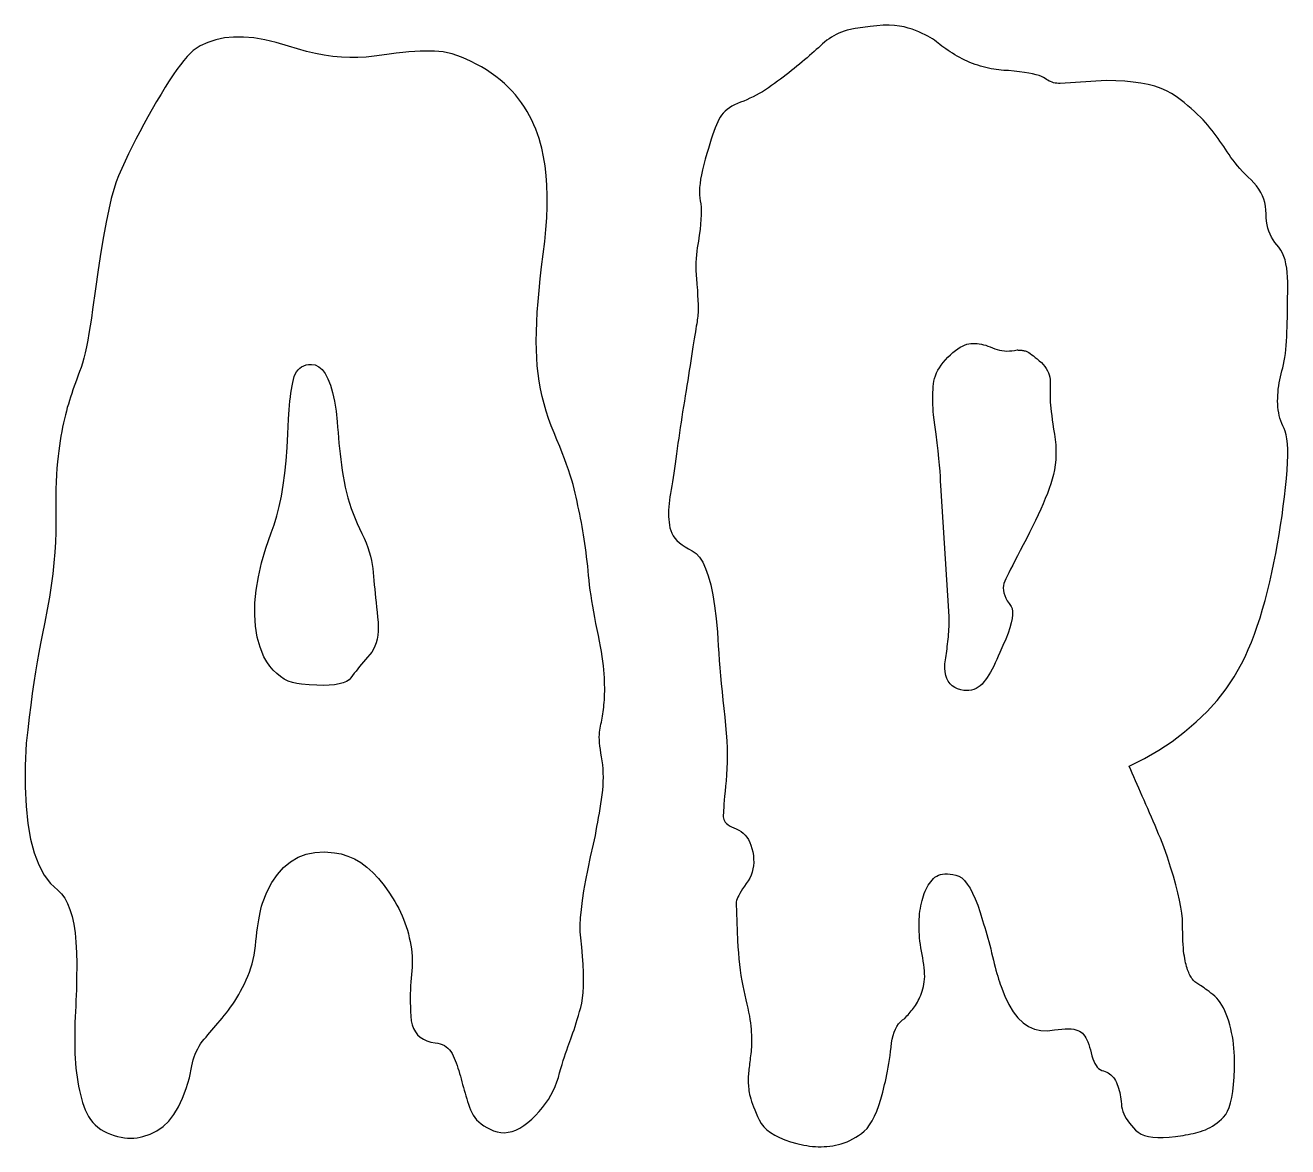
# Model space of a CAD drawing. Header units: millimetres. Extents: x 5 to 295, y 5 to 125.
# Drawn here: x 231.4 to 295, y 5.9 to 62.4 of the extents above; entities that cross this region are included whole.
import ezdxf

# ---------------------------------------------------------------- set-up
doc = ezdxf.new("R2010")
doc.units = ezdxf.units.MM

msp = doc.modelspace()

# ---------------------------------------------------------------- linework, layer by layer
at = {"layer": 'Schnitt'}
for points in [[(283.362, 59.497), (283.28, 59.51), (283.201, 59.528), (283.123, 59.551), (283.048, 59.579), (282.975, 59.612), (282.904, 59.65), (282.836, 59.693), (282.769, 59.741), (282.692, 59.791), (282.591, 59.838), (282.466, 59.884), (282.317, 59.927), (282.143, 59.968), (281.946, 60.007), (281.725, 60.044), (281.48, 60.078), (281.212, 60.11), (280.919, 60.14), (280.801, 60.142), (280.682, 60.148), (280.561, 60.157), (280.437, 60.169), (280.311, 60.186), (280.183, 60.206), (280.052, 60.229), (279.92, 60.257), (279.785, 60.287), (279.649, 60.322), (279.511, 60.36), (279.376, 60.402), (279.241, 60.447), (279.109, 60.496), (278.977, 60.549), (278.847, 60.605), (278.719, 60.665), (278.592, 60.728), (278.466, 60.795), (278.342, 60.866), (278.221, 60.939), (278.103, 61.011), (277.988, 61.084), (277.878, 61.156), (277.771, 61.229), (277.667, 61.302), (277.567, 61.374), (277.471, 61.447), (277.379, 61.519), (277.29, 61.592), (277.197, 61.664), (277.094, 61.736), (276.98, 61.806), (276.854, 61.876), (276.718, 61.946), (276.571, 62.014), (276.414, 62.082), (276.245, 62.149), (276.065, 62.216), (275.875, 62.281), (275.667, 62.339), (275.438, 62.382), (275.186, 62.409), (274.911, 62.421), (274.614, 62.418), (274.294, 62.399), (273.952, 62.365), (273.587, 62.316), (273.2, 62.252), (272.79, 62.173), (272.647, 62.126), (272.509, 62.075), (272.374, 62.019), (272.244, 61.958), (272.119, 61.891), (271.998, 61.82), (271.881, 61.743), (271.768, 61.662), (271.66, 61.575), (271.556, 61.483), (271.453, 61.388), (271.347, 61.291), (271.238, 61.193), (271.127, 61.094), (271.012, 60.993), (270.894, 60.891), (270.774, 60.787), (270.651, 60.682), (270.524, 60.575), (270.395, 60.467), (270.263, 60.358), (270.129, 60.249), (269.993, 60.14), (269.855, 60.032), (269.715, 59.923), (269.572, 59.814), (269.427, 59.705), (269.28, 59.596), (269.131, 59.487), (268.98, 59.378), (268.827, 59.272), (268.674, 59.171), (268.519, 59.075), (268.364, 58.984), (268.209, 58.898), (268.052, 58.817), (267.895, 58.741), (267.737, 58.67), (267.579, 58.604), (267.419, 58.544), (267.265, 58.483), (267.12, 58.416), (266.986, 58.343), (266.862, 58.265), (266.748, 58.181), (266.644, 58.091), (266.551, 57.995), (266.467, 57.893), (266.394, 57.786), (266.331, 57.673), (266.272, 57.548), (266.21, 57.407), (266.147, 57.249), (266.081, 57.075), (266.013, 56.884), (265.943, 56.676), (265.871, 56.451), (265.797, 56.21), (265.72, 55.952), (265.641, 55.677), (265.567, 55.401), (265.503, 55.14), (265.451, 54.893), (265.409, 54.661), (265.378, 54.443), (265.358, 54.24), (265.349, 54.051), (265.351, 53.877), (265.364, 53.717), (265.387, 53.572), (265.412, 53.425), (265.428, 53.257), (265.435, 53.07), (265.434, 52.864), (265.424, 52.638), (265.405, 52.392), (265.377, 52.127), (265.341, 51.842), (265.296, 51.538), (265.242, 51.213), (265.216, 51.036), (265.196, 50.854), (265.181, 50.665), (265.172, 50.47), (265.17, 50.27), (265.172, 50.064), (265.181, 49.852), (265.196, 49.634), (265.216, 49.411), (265.242, 49.181), (265.243, 49.108), (265.244, 49.035), (265.245, 48.96), (265.248, 48.885), (265.251, 48.809), (265.255, 48.733), (265.26, 48.656), (265.265, 48.578), (265.272, 48.499), (265.278, 48.419), (265.285, 48.339), (265.289, 48.258), (265.29, 48.177), (265.29, 48.094), (265.288, 48.011), (265.283, 47.927), (265.276, 47.843), (265.267, 47.757), (265.256, 47.671), (265.242, 47.585), (265.227, 47.49), (265.209, 47.381), (265.189, 47.258), (265.167, 47.12), (265.142, 46.968), (265.116, 46.801), (265.087, 46.619), (265.056, 46.423), (265.023, 46.213), (264.988, 45.988), (264.951, 45.754), (264.914, 45.516), (264.876, 45.275), (264.837, 45.03), (264.798, 44.781), (264.757, 44.529), (264.716, 44.273), (264.675, 44.014), (264.632, 43.751), (264.589, 43.484), (264.546, 43.216), (264.503, 42.948), (264.462, 42.682), (264.421, 42.416), (264.38, 42.15), (264.341, 41.886), (264.302, 41.622), (264.264, 41.359), (264.226, 41.097), (264.19, 40.835), (264.154, 40.578), (264.119, 40.33), (264.084, 40.09), (264.05, 39.86), (264.017, 39.638), (263.985, 39.424), (263.954, 39.219), (263.923, 39.024), (263.893, 38.836), (263.863, 38.658), (263.837, 38.485), (263.817, 38.317), (263.802, 38.152), (263.794, 37.99), (263.791, 37.832), (263.794, 37.678), (263.802, 37.527), (263.817, 37.38), (263.837, 37.237), (263.863, 37.097), (263.901, 36.962), (263.955, 36.83), (264.025, 36.703), (264.113, 36.581), (264.217, 36.462), (264.338, 36.348), (264.475, 36.239), (264.63, 36.134), (264.801, 36.033), (264.988, 35.936), (265.177, 35.81), (265.352, 35.621), (265.514, 35.369), (265.662, 35.054), (265.796, 34.675), (265.916, 34.233), (266.022, 33.729), (266.115, 33.161), (266.193, 32.53), (266.258, 31.836), (266.275, 31.497), (266.295, 31.148), (266.318, 30.788), (266.345, 30.419), (266.376, 30.039), (266.411, 29.65), (266.449, 29.25), (266.49, 28.84), (266.536, 28.419), (266.585, 27.989), (266.632, 27.561), (266.67, 27.147), (266.701, 26.748), (266.724, 26.363), (266.739, 25.993), (266.746, 25.638), (266.745, 25.296), (266.736, 24.97), (266.719, 24.658), (266.694, 24.36), (266.666, 24.081), (266.641, 23.823), (266.62, 23.587), (266.601, 23.373), (266.585, 23.181), (266.572, 23.01), (266.562, 22.861), (266.554, 22.734), (266.55, 22.629), (266.549, 22.546), (266.555, 22.474), (266.575, 22.405), (266.607, 22.338), (266.653, 22.273), (266.712, 22.21), (266.784, 22.149), (266.869, 22.091), (266.967, 22.035), (267.078, 21.981), (267.202, 21.929), (267.328, 21.872), (267.444, 21.801), (267.551, 21.718), (267.649, 21.621), (267.737, 21.512), (267.816, 21.389), (267.885, 21.253), (267.945, 21.104), (267.995, 20.943), (268.036, 20.768), (268.066, 20.588), (268.081, 20.413), (268.083, 20.243), (268.071, 20.077), (268.045, 19.915), (268.006, 19.757), (267.953, 19.604), (267.885, 19.455), (267.804, 19.311), (267.71, 19.171), (267.613, 19.037), (267.527, 18.911), (267.451, 18.793), (267.385, 18.683), (267.329, 18.581), (267.283, 18.487), (267.247, 18.401), (267.222, 18.323), (267.207, 18.253), (267.202, 18.191), (267.274, 16.304), (267.291, 15.989), (267.312, 15.683), (267.337, 15.385), (267.367, 15.096), (267.401, 14.816), (267.44, 14.545), (267.483, 14.282), (267.53, 14.028), (267.581, 13.783), (267.637, 13.546), (267.693, 13.319), (267.743, 13.101), (267.789, 12.892), (267.829, 12.693), (267.864, 12.503), (267.894, 12.323), (267.919, 12.152), (267.939, 11.99), (267.954, 11.838), (267.964, 11.696), (267.97, 11.559), (267.974, 11.427), (267.976, 11.298), (267.975, 11.173), (267.973, 11.051), (267.968, 10.933), (267.961, 10.819), (267.952, 10.709), (267.941, 10.601), (267.927, 10.498), (267.913, 10.397), (267.9, 10.298), (267.887, 10.2), (267.875, 10.103), (267.864, 10.008), (267.853, 9.915), (267.844, 9.822), (267.835, 9.732), (267.826, 9.642), (267.819, 9.555), (267.812, 9.467), (267.808, 9.379), (267.807, 9.29), (267.807, 9.2), (267.81, 9.11), (267.814, 9.019), (267.821, 8.927), (267.83, 8.835), (267.841, 8.741), (267.855, 8.647), (267.873, 8.549), (267.898, 8.441), (267.931, 8.325), (267.971, 8.2), (268.018, 8.067), (268.073, 7.924), (268.134, 7.774), (268.203, 7.614), (268.279, 7.445), (268.363, 7.268), (268.464, 7.092), (268.592, 6.927), (268.748, 6.773), (268.932, 6.63), (269.143, 6.497), (269.382, 6.376), (269.648, 6.265), (269.942, 6.165), (270.264, 6.076), (270.613, 5.998), (270.758, 5.972), (270.903, 5.95), (271.048, 5.934), (271.193, 5.923), (271.339, 5.917), (271.484, 5.916), (271.629, 5.92), (271.774, 5.929), (271.919, 5.943), (272.064, 5.962), (272.21, 5.988), (272.355, 6.022), (272.5, 6.063), (272.645, 6.113), (272.79, 6.171), (272.935, 6.236), (273.08, 6.31), (273.226, 6.392), (273.371, 6.481), (273.516, 6.579), (273.658, 6.695), (273.795, 6.84), (273.925, 7.014), (274.05, 7.218), (274.169, 7.45), (274.282, 7.711), (274.39, 8.001), (274.491, 8.321), (274.587, 8.669), (274.677, 9.047), (274.72, 9.209), (274.76, 9.377), (274.798, 9.552), (274.834, 9.732), (274.868, 9.917), (274.899, 10.109), (274.929, 10.306), (274.956, 10.51), (274.981, 10.719), (275.004, 10.933), (275.03, 11.144), (275.066, 11.34), (275.111, 11.521), (275.166, 11.688), (275.231, 11.841), (275.304, 11.979), (275.387, 12.102), (275.48, 12.211), (275.582, 12.305), (275.693, 12.385), (275.751, 12.444), (275.808, 12.504), (275.864, 12.566), (275.92, 12.629), (275.974, 12.693), (276.028, 12.76), (276.082, 12.827), (276.134, 12.896), (276.186, 12.966), (276.238, 13.038), (276.287, 13.113), (276.335, 13.192), (276.38, 13.276), (276.423, 13.363), (276.464, 13.456), (276.503, 13.552), (276.54, 13.653), (276.574, 13.758), (276.607, 13.868), (276.637, 13.982), (276.662, 14.101), (276.682, 14.226), (276.694, 14.356), (276.701, 14.493), (276.7, 14.635), (276.693, 14.783), (276.68, 14.937), (276.66, 15.096), (276.633, 15.262), (276.6, 15.433), (276.566, 15.606), (276.535, 15.777), (276.508, 15.946), (276.484, 16.113), (276.464, 16.277), (276.448, 16.439), (276.435, 16.599), (276.426, 16.757), (276.421, 16.913), (276.419, 17.066), (276.421, 17.217), (276.426, 17.365), (276.435, 17.51), (276.448, 17.653), (276.464, 17.792), (276.484, 17.928), (276.508, 18.062), (276.535, 18.193), (276.566, 18.32), (276.6, 18.445), (276.638, 18.566), (276.68, 18.682), (276.726, 18.792), (276.775, 18.898), (276.827, 18.999), (276.883, 19.094), (276.943, 19.184), (277.007, 19.27), (277.074, 19.35), (277.145, 19.425), (277.221, 19.492), (277.306, 19.548), (277.398, 19.594), (277.499, 19.628), (277.607, 19.652), (277.724, 19.664), (277.848, 19.666), (277.981, 19.657), (278.121, 19.637), (278.27, 19.606), (278.42, 19.551), (278.567, 19.457), (278.711, 19.324), (278.85, 19.154), (278.986, 18.944), (279.119, 18.696), (279.248, 18.41), (279.373, 18.085), (279.494, 17.722), (279.612, 17.32), (279.67, 17.145), (279.726, 16.969), (279.78, 16.791), (279.833, 16.612), (279.884, 16.431), (279.935, 16.249), (279.983, 16.065), (280.03, 15.88), (280.076, 15.694), (280.12, 15.506), (280.164, 15.321), (280.207, 15.143), (280.251, 14.972), (280.295, 14.809), (280.338, 14.653), (280.382, 14.504), (280.425, 14.363), (280.469, 14.228), (280.512, 14.101), (280.556, 13.982), (280.739, 13.503), (280.942, 13.082), (281.163, 12.719), (281.404, 12.414), (281.663, 12.167), (281.941, 11.979), (282.237, 11.848), (282.553, 11.775), (282.888, 11.761), (283.241, 11.804), (283.437, 11.829), (283.62, 11.847), (283.789, 11.856), (283.944, 11.857), (284.085, 11.85), (284.212, 11.835), (284.326, 11.812), (284.426, 11.781), (284.512, 11.742), (284.584, 11.696), (284.648, 11.639), (284.709, 11.572), (284.767, 11.494), (284.822, 11.405), (284.874, 11.305), (284.923, 11.195), (284.97, 11.073), (285.013, 10.941), (285.054, 10.797), (285.092, 10.643), (285.131, 10.49), (285.175, 10.351), (285.224, 10.226), (285.278, 10.115), (285.337, 10.017), (285.401, 9.933), (285.47, 9.863), (285.545, 9.807), (285.624, 9.765), (285.709, 9.736), (285.794, 9.711), (285.874, 9.678), (285.95, 9.638), (286.022, 9.591), (286.09, 9.536), (286.153, 9.475), (286.212, 9.406), (286.266, 9.33), (286.316, 9.246), (286.362, 9.155), (286.404, 9.06), (286.442, 8.961), (286.476, 8.859), (286.507, 8.755), (286.534, 8.647), (286.558, 8.537), (286.578, 8.424), (286.594, 8.308), (286.607, 8.189), (286.616, 8.067), (286.629, 7.944), (286.652, 7.821), (286.687, 7.7), (286.732, 7.579), (286.788, 7.459), (286.855, 7.34), (286.933, 7.221), (287.022, 7.103), (287.122, 6.986), (287.233, 6.869), (287.332, 6.747), (287.456, 6.643), (287.605, 6.556), (287.779, 6.486), (287.977, 6.434), (288.2, 6.399), (288.447, 6.381), (288.719, 6.381), (289.016, 6.399), (289.338, 6.434), (289.468, 6.449), (289.597, 6.467), (289.726, 6.487), (289.854, 6.509), (289.982, 6.534), (290.108, 6.56), (290.234, 6.589), (290.359, 6.62), (290.484, 6.653), (290.608, 6.688), (290.73, 6.728), (290.852, 6.775), (290.971, 6.829), (291.09, 6.891), (291.206, 6.96), (291.322, 7.036), (291.436, 7.12), (291.548, 7.21), (291.659, 7.308), (291.769, 7.414), (291.872, 7.54), (291.965, 7.702), (292.046, 7.9), (292.117, 8.133), (292.177, 8.402), (292.226, 8.707), (292.264, 9.047), (292.291, 9.422), (292.308, 9.834), (292.313, 10.28), (292.31, 10.483), (292.302, 10.684), (292.287, 10.883), (292.267, 11.082), (292.241, 11.278), (292.209, 11.473), (292.171, 11.667), (292.127, 11.86), (292.078, 12.05), (292.023, 12.24), (291.963, 12.423), (291.898, 12.596), (291.829, 12.757), (291.756, 12.908), (291.678, 13.047), (291.596, 13.176), (291.51, 13.294), (291.419, 13.401), (291.324, 13.497), (291.225, 13.583), (291.125, 13.66), (291.032, 13.732), (290.943, 13.799), (290.859, 13.861), (290.78, 13.918), (290.706, 13.97), (290.638, 14.017), (290.574, 14.059), (290.516, 14.095), (290.463, 14.127), (290.413, 14.157), (290.365, 14.191), (290.32, 14.227), (290.277, 14.266), (290.236, 14.308), (290.197, 14.353), (290.16, 14.401), (290.126, 14.452), (290.093, 14.506), (290.063, 14.562), (290.035, 14.623), (290.007, 14.689), (289.98, 14.759), (289.953, 14.835), (289.927, 14.916), (289.902, 15.002), (289.878, 15.093), (289.854, 15.189), (289.831, 15.291), (289.809, 15.397), (289.789, 15.512), (289.77, 15.641), (289.754, 15.782), (289.74, 15.937), (289.728, 16.105), (289.718, 16.285), (289.71, 16.479), (289.705, 16.686), (289.702, 16.906), (289.7, 17.139), (289.691, 17.393), (289.663, 17.677), (289.616, 17.991), (289.549, 18.335), (289.465, 18.708), (289.361, 19.111), (289.238, 19.544), (289.097, 20.007), (288.936, 20.499), (288.757, 21.022), (288.67, 21.239), (288.581, 21.456), (288.492, 21.672), (288.403, 21.887), (288.312, 22.101), (288.221, 22.315), (288.13, 22.528), (288.037, 22.74), (287.944, 22.952), (287.85, 23.163), (287.756, 23.371), (287.665, 23.576), (287.577, 23.778), (287.49, 23.976), (287.405, 24.17), (287.323, 24.36), (287.243, 24.547), (287.165, 24.73), (287.089, 24.91), (287.015, 25.086), (287.777, 25.477), (288.496, 25.896), (289.171, 26.342), (289.802, 26.816), (290.39, 27.318), (290.934, 27.847), (291.435, 28.403), (291.892, 28.988), (292.306, 29.599), (292.676, 30.239), (292.847, 30.594), (293.011, 30.962), (293.169, 31.343), (293.321, 31.737), (293.465, 32.144), (293.604, 32.564), (293.735, 32.997), (293.861, 33.444), (293.979, 33.903), (294.091, 34.376), (294.197, 34.854), (294.297, 35.332), (294.392, 35.809), (294.48, 36.286), (294.563, 36.762), (294.64, 37.237), (294.711, 37.711), (294.776, 38.185), (294.836, 38.657), (294.89, 39.129), (294.935, 39.584), (294.968, 40.003), (294.99, 40.388), (295, 40.738), (294.999, 41.053), (294.985, 41.333), (294.961, 41.578), (294.925, 41.789), (294.877, 41.964), (294.817, 42.105), (294.755, 42.23), (294.7, 42.358), (294.651, 42.488), (294.608, 42.622), (294.572, 42.758), (294.543, 42.898), (294.52, 43.04), (294.504, 43.185), (294.494, 43.333), (294.491, 43.484), (294.493, 43.636), (294.499, 43.789), (294.51, 43.941), (294.525, 44.094), (294.545, 44.246), (294.569, 44.399), (294.597, 44.551), (294.63, 44.703), (294.667, 44.856), (294.708, 45.008), (294.75, 45.165), (294.788, 45.33), (294.823, 45.505), (294.853, 45.688), (294.881, 45.879), (294.904, 46.079), (294.924, 46.288), (294.94, 46.506), (294.953, 46.733), (294.962, 46.968), (294.969, 47.208), (294.975, 47.451), (294.981, 47.696), (294.985, 47.943), (294.989, 48.192), (294.993, 48.444), (294.995, 48.698), (294.997, 48.953), (294.998, 49.211), (294.999, 49.472), (294.993, 49.726), (294.977, 49.965), (294.95, 50.19), (294.911, 50.401), (294.862, 50.597), (294.803, 50.778), (294.732, 50.945), (294.65, 51.097), (294.558, 51.235), (294.454, 51.359), (294.351, 51.479), (294.258, 51.607), (294.177, 51.743), (294.106, 51.887), (294.046, 52.039), (293.997, 52.199), (293.959, 52.367), (293.932, 52.543), (293.915, 52.727), (293.91, 52.919), (293.902, 53.112), (293.879, 53.301), (293.841, 53.484), (293.788, 53.662), (293.719, 53.835), (293.636, 54.003), (293.536, 54.166), (293.422, 54.324), (293.293, 54.477), (293.148, 54.625), (292.999, 54.769), (292.856, 54.913), (292.72, 55.057), (292.59, 55.199), (292.467, 55.341), (292.351, 55.482), (292.241, 55.623), (292.138, 55.763), (292.041, 55.902), (291.95, 56.04), (291.862, 56.177), (291.772, 56.314), (291.679, 56.45), (291.585, 56.586), (291.488, 56.72), (291.389, 56.854), (291.287, 56.987), (291.184, 57.12), (291.078, 57.252), (290.971, 57.383), (290.857, 57.515), (290.732, 57.65), (290.598, 57.787), (290.454, 57.928), (290.299, 58.072), (290.134, 58.219), (289.96, 58.368), (289.774, 58.521), (289.579, 58.676), (289.374, 58.834), (289.149, 58.986), (288.896, 59.121), (288.615, 59.241), (288.306, 59.345), (287.968, 59.433), (287.602, 59.505), (287.207, 59.561), (286.784, 59.6), (286.333, 59.624), (285.854, 59.632), (283.531, 59.487), (283.445, 59.49)], [(238.601, 7.212), (238.861, 7.541), (239.094, 7.923), (239.302, 8.359), (239.483, 8.849), (239.639, 9.393), (239.768, 9.99), (239.8, 10.147), (239.839, 10.299), (239.884, 10.446), (239.936, 10.588), (239.995, 10.725), (240.06, 10.857), (240.131, 10.983), (240.209, 11.105), (240.294, 11.221), (240.385, 11.333), (240.48, 11.443), (240.576, 11.555), (240.674, 11.669), (240.774, 11.786), (240.875, 11.904), (240.977, 12.025), (241.081, 12.148), (241.186, 12.273), (241.293, 12.401), (241.401, 12.53), (241.509, 12.664), (241.616, 12.803), (241.721, 12.948), (241.825, 13.099), (241.927, 13.256), (242.028, 13.419), (242.127, 13.587), (242.225, 13.761), (242.322, 13.941), (242.417, 14.127), (242.508, 14.318), (242.591, 14.514), (242.667, 14.716), (242.736, 14.922), (242.798, 15.134), (242.852, 15.351), (242.899, 15.572), (242.939, 15.799), (242.972, 16.031), (242.997, 16.268), (243.02, 16.503), (243.045, 16.728), (243.073, 16.944), (243.102, 17.15), (243.134, 17.347), (243.167, 17.535), (243.203, 17.713), (243.241, 17.882), (243.282, 18.041), (243.324, 18.191), (243.543, 18.739), (243.794, 19.222), (244.077, 19.639), (244.392, 19.991), (244.739, 20.278), (245.118, 20.499), (245.529, 20.655), (245.972, 20.746), (246.446, 20.771), (246.953, 20.731), (247.297, 20.667), (247.632, 20.563), (247.959, 20.418), (248.277, 20.232), (248.586, 20.006), (248.886, 19.738), (249.178, 19.431), (249.461, 19.082), (249.735, 18.693), (250.001, 18.264), (250.1, 18.089), (250.193, 17.912), (250.28, 17.735), (250.361, 17.555), (250.437, 17.375), (250.506, 17.193), (250.57, 17.009), (250.628, 16.824), (250.68, 16.637), (250.727, 16.449), (250.767, 16.261), (250.801, 16.073), (250.828, 15.886), (250.849, 15.7), (250.863, 15.515), (250.871, 15.33), (250.872, 15.146), (250.866, 14.963), (250.854, 14.78), (250.836, 14.599), (250.816, 14.414), (250.799, 14.224), (250.787, 14.028), (250.778, 13.826), (250.772, 13.619), (250.77, 13.405), (250.772, 13.186), (250.778, 12.961), (250.787, 12.73), (250.799, 12.494), (250.825, 12.265), (250.872, 12.057), (250.941, 11.87), (251.032, 11.704), (251.144, 11.559), (251.278, 11.436), (251.434, 11.333), (251.612, 11.251), (251.812, 11.191), (252.033, 11.151), (252.16, 11.132), (252.279, 11.102), (252.389, 11.062), (252.492, 11.012), (252.587, 10.952), (252.673, 10.881), (252.752, 10.801), (252.823, 10.71), (252.886, 10.609), (252.94, 10.498), (252.991, 10.38), (253.039, 10.26), (253.086, 10.137), (253.132, 10.01), (253.176, 9.881), (253.219, 9.749), (253.26, 9.614), (253.3, 9.476), (253.339, 9.335), (253.376, 9.192), (253.413, 9.047), (253.451, 8.903), (253.491, 8.759), (253.533, 8.617), (253.575, 8.475), (253.62, 8.334), (253.665, 8.193), (253.713, 8.054), (253.761, 7.915), (253.811, 7.776), (253.869, 7.642), (253.939, 7.514), (254.023, 7.392), (254.119, 7.277), (254.229, 7.169), (254.351, 7.067), (254.487, 6.971), (254.636, 6.882), (254.798, 6.8), (254.973, 6.724), (255.155, 6.665), (255.34, 6.631), (255.527, 6.624), (255.716, 6.643), (255.907, 6.688), (256.1, 6.759), (256.296, 6.856), (256.494, 6.98), (256.694, 7.129), (256.896, 7.305), (257.092, 7.496), (257.275, 7.691), (257.443, 7.89), (257.598, 8.094), (257.74, 8.303), (257.867, 8.515), (257.981, 8.732), (258.08, 8.954), (258.166, 9.179), (258.239, 9.409), (258.303, 9.637), (258.366, 9.854), (258.428, 10.06), (258.488, 10.257), (258.547, 10.444), (258.604, 10.62), (258.66, 10.786), (258.715, 10.942), (258.768, 11.088), (258.819, 11.224), (258.87, 11.358), (258.922, 11.501), (258.975, 11.652), (259.028, 11.81), (259.082, 11.977), (259.137, 12.151), (259.193, 12.334), (259.249, 12.524), (259.306, 12.723), (259.363, 12.929), (259.416, 13.154), (259.456, 13.407), (259.485, 13.688), (259.503, 13.998), (259.509, 14.336), (259.503, 14.702), (259.485, 15.096), (259.456, 15.519), (259.416, 15.97), (259.363, 16.449), (259.344, 16.745), (259.343, 17.079), (259.361, 17.453), (259.398, 17.866), (259.454, 18.318), (259.529, 18.81), (259.623, 19.34), (259.735, 19.91), (259.866, 20.519), (260.017, 21.167), (260.06, 21.385), (260.102, 21.605), (260.144, 21.827), (260.185, 22.049), (260.225, 22.274), (260.265, 22.499), (260.304, 22.726), (260.342, 22.955), (260.379, 23.185), (260.416, 23.417), (260.448, 23.647), (260.474, 23.874), (260.492, 24.097), (260.503, 24.317), (260.507, 24.533), (260.503, 24.745), (260.492, 24.953), (260.474, 25.159), (260.448, 25.36), (260.416, 25.558), (260.382, 25.749), (260.355, 25.929), (260.333, 26.1), (260.317, 26.26), (260.307, 26.41), (260.303, 26.551), (260.304, 26.68), (260.311, 26.8), (260.324, 26.91), (260.343, 27.009), (260.365, 27.105), (260.385, 27.202), (260.405, 27.302), (260.425, 27.404), (260.443, 27.508), (260.461, 27.614), (260.478, 27.723), (260.494, 27.834), (260.51, 27.947), (260.525, 28.062), (260.538, 28.181), (260.549, 28.307), (260.558, 28.439), (260.565, 28.578), (260.57, 28.724), (260.573, 28.876), (260.573, 29.034), (260.571, 29.2), (260.567, 29.371), (260.561, 29.549), (260.551, 29.737), (260.535, 29.937), (260.513, 30.149), (260.485, 30.374), (260.452, 30.611), (260.413, 30.86), (260.368, 31.122), (260.317, 31.396), (260.26, 31.682), (260.198, 31.981), (260.135, 32.282), (260.076, 32.577), (260.022, 32.866), (259.972, 33.148), (259.926, 33.423), (259.885, 33.692), (259.848, 33.954), (259.815, 34.21), (259.787, 34.46), (259.763, 34.702), (259.74, 34.94), (259.716, 35.176), (259.691, 35.408), (259.664, 35.637), (259.636, 35.864), (259.606, 36.087), (259.575, 36.308), (259.542, 36.525), (259.508, 36.74), (259.472, 36.952), (259.435, 37.163), (259.397, 37.373), (259.357, 37.584), (259.316, 37.794), (259.273, 38.005), (259.228, 38.215), (259.183, 38.426), (259.136, 38.636), (259.087, 38.846), (259.037, 39.057), (258.981, 39.275), (258.915, 39.507), (258.839, 39.754), (258.752, 40.015), (258.656, 40.291), (258.549, 40.581), (258.432, 40.886), (258.305, 41.205), (258.168, 41.539), (258.021, 41.887), (257.875, 42.245), (257.742, 42.607), (257.622, 42.974), (257.516, 43.345), (257.422, 43.72), (257.341, 44.1), (257.274, 44.483), (257.22, 44.872), (257.178, 45.264), (257.15, 45.661), (257.134, 46.073), (257.128, 46.509), (257.134, 46.97), (257.15, 47.455), (257.177, 47.966), (257.215, 48.501), (257.264, 49.06), (257.324, 49.644), (257.395, 50.253), (257.476, 50.887), (257.554, 51.522), (257.613, 52.134), (257.653, 52.723), (257.674, 53.291), (257.676, 53.835), (257.659, 54.358), (257.624, 54.857), (257.569, 55.334), (257.496, 55.789), (257.404, 56.221), (257.341, 56.466), (257.27, 56.708), (257.191, 56.945), (257.102, 57.179), (257.005, 57.41), (256.899, 57.637), (256.784, 57.86), (256.661, 58.079), (256.529, 58.295), (256.388, 58.507), (256.237, 58.715), (256.074, 58.917), (255.9, 59.113), (255.714, 59.303), (255.517, 59.487), (255.308, 59.666), (255.087, 59.838), (254.855, 60.005), (254.611, 60.167), (254.356, 60.322), (254.097, 60.467), (253.843, 60.598), (253.595, 60.714), (253.351, 60.815), (253.113, 60.902), (252.879, 60.975), (252.651, 61.033), (252.428, 61.077), (252.21, 61.106), (251.997, 61.12), (251.777, 61.124), (251.538, 61.122), (251.281, 61.113), (251.004, 61.097), (250.709, 61.075), (250.394, 61.046), (250.061, 61.011), (249.709, 60.969), (249.338, 60.921), (248.949, 60.866), (248.546, 60.819), (248.137, 60.794), (247.722, 60.79), (247.3, 60.808), (246.871, 60.848), (246.436, 60.91), (245.994, 60.993), (245.546, 61.098), (245.092, 61.225), (244.63, 61.374), (244.021, 61.555), (243.44, 61.691), (242.889, 61.781), (242.366, 61.827), (241.873, 61.828), (241.408, 61.784), (240.973, 61.694), (240.566, 61.56), (240.189, 61.381), (239.84, 61.156), (239.691, 61.013), (239.534, 60.844), (239.369, 60.65), (239.196, 60.431), (239.015, 60.186), (238.826, 59.915), (238.629, 59.62), (238.424, 59.299), (238.211, 58.952), (237.99, 58.58), (237.768, 58.196), (237.553, 57.815), (237.344, 57.436), (237.142, 57.059), (236.946, 56.684), (236.757, 56.311), (236.575, 55.941), (236.399, 55.572), (236.229, 55.206), (236.066, 54.842), (235.949, 54.54), (235.828, 54.154), (235.705, 53.686), (235.579, 53.135), (235.449, 52.502), (235.317, 51.785), (235.182, 50.986), (235.044, 50.105), (234.904, 49.14), (234.76, 48.093), (234.701, 47.67), (234.641, 47.271), (234.579, 46.897), (234.516, 46.548), (234.452, 46.224), (234.386, 45.924), (234.318, 45.649), (234.249, 45.399), (234.179, 45.173), (234.107, 44.972), (234.035, 44.784), (233.966, 44.597), (233.899, 44.412), (233.834, 44.229), (233.771, 44.047), (233.711, 43.866), (233.652, 43.687), (233.596, 43.509), (233.542, 43.332), (233.49, 43.157), (233.44, 42.979), (233.391, 42.792), (233.344, 42.596), (233.298, 42.391), (233.254, 42.178), (233.211, 41.956), (233.17, 41.725), (233.13, 41.485), (233.091, 41.237), (233.054, 40.98), (233.02, 40.709), (232.991, 40.417), (232.965, 40.105), (232.944, 39.773), (232.927, 39.42), (232.915, 39.047), (232.907, 38.653), (232.903, 38.24), (232.904, 37.806), (232.909, 37.351), (232.909, 36.877), (232.893, 36.382), (232.862, 35.866), (232.816, 35.331), (232.755, 34.775), (232.679, 34.199), (232.587, 33.602), (232.48, 32.985), (232.357, 32.348), (232.22, 31.69), (232.133, 31.27), (232.049, 30.822), (231.965, 30.347), (231.883, 29.844), (231.803, 29.314), (231.723, 28.755), (231.646, 28.17), (231.57, 27.556), (231.495, 26.916), (231.421, 26.247), (231.372, 25.102), (231.369, 24.047), (231.413, 23.081), (231.503, 22.206), (231.639, 21.421), (231.822, 20.726), (232.051, 20.12), (232.327, 19.605), (232.649, 19.18), (233.018, 18.844), (233.197, 18.664), (233.358, 18.441), (233.499, 18.176), (233.622, 17.869), (233.726, 17.52), (233.811, 17.129), (233.877, 16.695), (233.924, 16.22), (233.952, 15.703), (233.962, 15.143), (233.961, 14.881), (233.959, 14.617), (233.955, 14.353), (233.95, 14.086), (233.944, 13.818), (233.936, 13.549), (233.926, 13.278), (233.915, 13.006), (233.903, 12.733), (233.889, 12.458), (233.876, 12.184), (233.867, 11.913), (233.862, 11.647), (233.86, 11.383), (233.862, 11.124), (233.867, 10.868), (233.876, 10.616), (233.889, 10.367), (233.905, 10.122), (233.925, 9.881), (233.95, 9.645), (233.979, 9.414), (234.014, 9.189), (234.053, 8.97), (234.098, 8.756), (234.147, 8.549), (234.202, 8.347), (234.262, 8.151), (234.327, 7.961), (234.397, 7.776), (234.475, 7.601), (234.564, 7.437), (234.664, 7.284), (234.775, 7.144), (234.896, 7.014), (235.029, 6.897), (235.172, 6.791), (235.326, 6.696), (235.491, 6.614), (235.667, 6.543), (235.847, 6.483), (236.023, 6.434), (236.195, 6.396), (236.364, 6.368), (236.529, 6.352), (236.691, 6.347), (236.848, 6.352), (237.003, 6.368), (237.153, 6.396), (237.3, 6.434), (237.665, 6.548), (238.003, 6.715), (238.315, 6.937)], [(277.493, 39.683), (277.475, 39.955), (277.45, 40.26), (277.417, 40.599), (277.377, 40.971), (277.33, 41.377), (277.275, 41.816), (277.214, 42.289), (277.145, 42.795), (277.132, 42.967), (277.121, 43.136), (277.114, 43.301), (277.11, 43.462), (277.108, 43.62), (277.11, 43.774), (277.114, 43.925), (277.121, 44.072), (277.132, 44.215), (277.145, 44.355), (277.165, 44.493), (277.197, 44.629), (277.241, 44.765), (277.296, 44.901), (277.362, 45.035), (277.441, 45.169), (277.531, 45.302), (277.632, 45.435), (277.746, 45.567), (277.87, 45.698), (278, 45.822), (278.126, 45.934), (278.249, 46.034), (278.37, 46.122), (278.487, 46.197), (278.602, 46.259), (278.714, 46.31), (278.823, 46.348), (278.929, 46.374), (279.032, 46.387), (279.134, 46.392), (279.238, 46.39), (279.343, 46.383), (279.45, 46.37), (279.558, 46.351), (279.667, 46.326), (279.779, 46.296), (279.891, 46.259), (280.005, 46.217), (280.12, 46.169), (280.237, 46.123), (280.356, 46.084), (280.475, 46.053), (280.596, 46.03), (280.719, 46.015), (280.843, 46.008), (280.969, 46.009), (281.096, 46.018), (281.224, 46.036), (281.354, 46.061), (281.384, 46.06), (281.415, 46.059), (281.448, 46.057), (281.482, 46.055), (281.517, 46.051), (281.554, 46.047), (281.593, 46.043), (281.633, 46.037), (281.674, 46.031), (281.717, 46.024), (281.764, 46.013), (281.817, 45.992), (281.877, 45.963), (281.943, 45.926), (282.016, 45.879), (282.096, 45.824), (282.182, 45.76), (282.274, 45.688), (282.373, 45.606), (282.479, 45.516), (282.583, 45.421), (282.675, 45.323), (282.757, 45.223), (282.827, 45.121), (282.887, 45.017), (282.936, 44.911), (282.974, 44.802), (283.002, 44.692), (283.018, 44.579), (283.023, 44.464), (283.023, 43.666), (283.026, 43.556), (283.032, 43.429), (283.043, 43.286), (283.058, 43.126), (283.078, 42.949), (283.102, 42.755), (283.13, 42.545), (283.163, 42.319), (283.2, 42.075), (283.241, 41.815), (283.279, 41.548), (283.304, 41.285), (283.316, 41.026), (283.317, 40.77), (283.305, 40.518), (283.28, 40.269), (283.244, 40.024), (283.195, 39.783), (283.133, 39.545), (283.06, 39.311), (282.976, 39.074), (282.883, 38.829), (282.781, 38.575), (282.671, 38.312), (282.552, 38.041), (282.424, 37.761), (282.287, 37.472), (282.142, 37.174), (281.988, 36.868), (281.826, 36.553), (281.665, 36.244), (281.515, 35.956), (281.377, 35.69), (281.251, 35.444), (281.136, 35.219), (281.033, 35.016), (280.942, 34.833), (280.862, 34.672), (280.794, 34.531), (280.737, 34.412), (280.695, 34.301), (280.669, 34.187), (280.66, 34.069), (280.668, 33.948), (280.692, 33.822), (280.733, 33.694), (280.791, 33.561), (280.865, 33.425), (280.956, 33.285), (281.064, 33.142), (281.11, 33.027), (281.134, 32.886), (281.134, 32.72), (281.11, 32.526), (281.064, 32.307), (280.994, 32.062), (280.901, 31.791), (280.785, 31.493), (280.646, 31.169), (280.483, 30.819), (280.41, 30.635), (280.335, 30.458), (280.259, 30.289), (280.181, 30.129), (280.102, 29.976), (280.022, 29.831), (279.94, 29.694), (279.856, 29.565), (279.771, 29.445), (279.685, 29.332), (279.595, 29.23), (279.499, 29.142), (279.397, 29.067), (279.29, 29.007), (279.177, 28.96), (279.058, 28.927), (278.933, 28.907), (278.802, 28.902), (278.666, 28.91), (278.524, 28.932), (278.359, 28.985), (278.213, 29.054), (278.086, 29.142), (277.978, 29.246), (277.889, 29.368), (277.818, 29.507), (277.767, 29.664), (277.734, 29.838), (277.72, 30.03), (277.725, 30.239), (277.74, 30.342), (277.754, 30.446), (277.769, 30.553), (277.783, 30.663), (277.798, 30.774), (277.812, 30.888), (277.827, 31.003), (277.841, 31.121), (277.856, 31.242), (277.87, 31.364), (277.884, 31.488), (277.897, 31.612), (277.907, 31.737), (277.917, 31.863), (277.925, 31.99), (277.931, 32.117), (277.937, 32.245), (277.94, 32.374), (277.942, 32.504), (277.943, 32.634), (277.508, 39.238), (277.504, 39.444)], [(244.282, 38.701), (244.376, 39.257), (244.456, 39.848), (244.522, 40.476), (244.572, 41.14), (244.609, 41.84), (244.63, 42.577), (244.646, 42.819), (244.664, 43.052), (244.684, 43.275), (244.706, 43.488), (244.73, 43.693), (244.757, 43.888), (244.785, 44.073), (244.816, 44.249), (244.849, 44.416), (244.884, 44.573), (244.926, 44.718), (244.979, 44.847), (245.042, 44.961), (245.117, 45.06), (245.202, 45.144), (245.298, 45.213), (245.405, 45.266), (245.523, 45.304), (245.652, 45.327), (245.792, 45.335), (245.988, 45.306), (246.169, 45.219), (246.336, 45.074), (246.488, 44.87), (246.626, 44.609), (246.75, 44.29), (246.859, 43.912), (246.953, 43.477), (247.033, 42.983), (247.098, 42.432), (247.114, 42.169), (247.133, 41.905), (247.155, 41.638), (247.179, 41.369), (247.207, 41.098), (247.237, 40.825), (247.271, 40.549), (247.307, 40.272), (247.346, 39.992), (247.388, 39.71), (247.436, 39.429), (247.491, 39.151), (247.555, 38.877), (247.626, 38.607), (247.706, 38.34), (247.793, 38.077), (247.889, 37.818), (247.992, 37.562), (248.104, 37.31), (248.223, 37.061), (248.341, 36.817), (248.448, 36.578), (248.544, 36.344), (248.629, 36.115), (248.704, 35.891), (248.767, 35.672), (248.82, 35.458), (248.862, 35.25), (248.892, 35.046), (248.912, 34.847), (248.928, 34.649), (248.944, 34.444), (248.963, 34.233), (248.982, 34.017), (249.003, 33.795), (249.026, 33.567), (249.05, 33.334), (249.075, 33.094), (249.102, 32.849), (249.13, 32.598), (249.152, 32.35), (249.161, 32.116), (249.155, 31.894), (249.136, 31.686), (249.103, 31.491), (249.056, 31.309), (248.996, 31.14), (248.921, 30.984), (248.833, 30.841), (248.731, 30.711), (248.624, 30.588), (248.519, 30.467), (248.417, 30.347), (248.319, 30.229), (248.223, 30.112), (248.13, 29.996), (248.04, 29.883), (247.953, 29.77), (247.869, 29.659), (247.787, 29.549), (247.691, 29.448), (247.56, 29.362), (247.394, 29.291), (247.195, 29.236), (246.962, 29.196), (246.694, 29.171), (246.393, 29.161), (246.057, 29.166), (245.687, 29.187), (245.284, 29.223), (245.056, 29.25), (244.837, 29.301), (244.626, 29.377), (244.424, 29.478), (244.231, 29.604), (244.047, 29.754), (243.871, 29.929), (243.704, 30.129), (243.546, 30.353), (243.397, 30.602), (243.204, 31.082), (243.063, 31.595), (242.972, 32.139), (242.932, 32.715), (242.943, 33.323), (243.005, 33.963), (243.117, 34.636), (243.28, 35.34), (243.495, 36.075), (243.759, 36.843), (243.912, 37.253), (244.05, 37.7), (244.173, 38.182)]]:
    msp.add_lwpolyline(points, close=True, dxfattribs=at)

doc.saveas('drawing.dxf')
